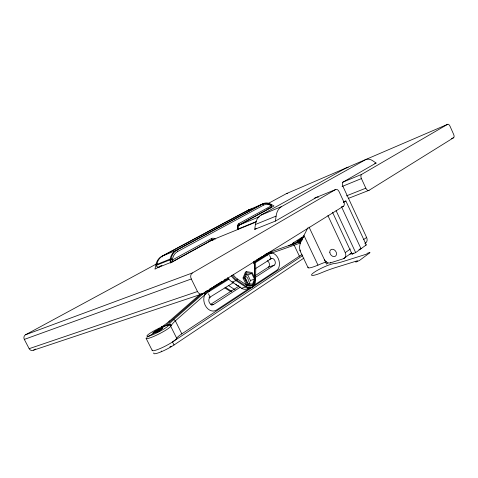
<?xml version="1.0" encoding="UTF-8"?>
<svg xmlns="http://www.w3.org/2000/svg" width="478" height="478" viewBox="0 0 478 478"><rect width="100%" height="100%" fill="white"/><g stroke="black" fill="none" stroke-linecap="round" stroke-linejoin="round"><path stroke-width="0.72" d="M254.78 268.779L254.541 281.148A1.512 0.466 1.1 0 0 254.517 280.52M254.481 277.371L254.666 268.086A13.689 9.811 70.5 0 0 253.639 261.801M348.217 167.617A16.025 9.446 68.2 0 0 345.534 168.322L261.018 215.106A18.534 12.655 68.8 0 0 255.407 224.487L254.726 229.338L275.459 221.063L276.093 216.104A19.06 12.601 68.9 0 1 281.608 206.556L365.323 159.819A16.413 9.333 68.3 0 1 373.043 160.943L376.084 163.052L343.198 182.01A3.448 2.061 68.2 0 0 342.851 186.181L366.614 237.452A5.133 4.081 53.6 0 1 364.798 243.374M238.57 225.329A1.5 1.058 61.2 0 0 238.898 223.567L271.355 205.797L270.823 205.492A12.954 8.765 67.9 0 0 263.778 205.026L177.702 251.476A14.746 11.376 68.5 0 0 172.45 259.273L172.307 260.038A1.655 1.046 60.8 0 1 172.062 261.914L158.66 267.274A1.619 1.291 67.3 0 1 157.166 266.951A1.619 1.291 67.3 0 1 156.629 265.23L156.778 264.477A16.019 12.601 68.4 0 1 162.645 255.957L248.841 209.878L262.183 204.142A14.37 9.739 67.9 0 1 270.016 204.668L270.542 204.972A1.428 0.795 -60.5 0 1 271.355 205.797A1.428 1.052 61.5 0 1 270.996 207.494L238.57 225.329A2.999 2.121 67.6 0 0 237.596 227.414M254.463 279.146L252.504 284.141L247.771 283.502L245.011 277.808L247.024 272.819L251.739 273.518L254.463 279.146L250.436 280.478L249.044 283.998M253.059 285.282L255.407 279.283L252.139 272.514L246.463 271.665L245.459 272.012L243.033 278.011L246.349 284.852L252.043 285.611L253.059 285.282L247.359 284.524L246.349 284.852M247.359 284.524L244.043 277.67L246.463 271.665M307.742 227.916A58.603 20.829 -55.3 0 1 303.93 235.385C301.887 240.028 297.764 246.015 300.405 250.998M228.598 279.379L209.25 291.461A45.966 34.332 76.2 0 0 205.498 294.263A1.595 0.992 48.5 0 0 203.682 293.271L173.484 319.782A19.102 3.997 -32.7 0 0 169.015 324.634A18.869 2.515 -26.7 0 0 168.429 325.5A12.081 1.589 -27 0 1 156.694 332.933A12.081 1.589 -27 0 1 146.943 335.873A12.081 1.589 -27 0 1 158.505 328.488L158.517 328.47A18.224 2.306 -26.9 0 0 161.588 326.946L161.893 326.785A18.445 3.663 -33 0 0 169.547 320.995L199.75 294.579L203.682 293.271A47.483 35.515 76.2 0 1 207.571 290.379L207.321 290.463M205.498 294.263L175.354 320.858A17.411 3.812 -33.3 0 0 171.369 325.381A1.691 1.536 27.9 0 0 169.015 324.634L161.857 326.767L162.09 327.263M201.154 294.418L165.364 325.775L147.463 337.127M332.497 212.214L352.065 254.129L355.668 252.611L366.273 244.921L345.875 200.969L343.479 201.853M352.065 254.129L352.86 253.555M352.973 253.477L353.535 253.065M324.305 259.446A5.258 3.985 54.6 0 0 330.358 262.894L343.473 258.712L349.782 254.177A5.282 4.105 53.9 0 0 351.605 252.701M330.358 262.894L330.764 262.607M343.473 258.712A5.342 4.117 54 0 0 345.247 252.629L350.422 248.954M363.633 239.568L366.614 237.452M327.908 263.133L326.51 264.119L309.057 227.11M153.844 352.878A13.772 2.139 -27.2 0 0 160.016 352.268A13.772 2.139 -27.2 0 0 174.028 344.985L303.942 258.072M302.747 255.563L172.51 341.949L174.028 344.985M250.609 287.529L216.415 310.067A10.331 7.821 72.9 0 1 205.152 305.209A10.331 7.821 72.9 0 1 207.392 291.7L228.872 278.316M252.474 286.298L276.72 270.315A9.381 6.471 71 0 0 278.172 258.407A9.381 6.471 71 0 0 268.672 253.519L254.141 262.571M152.249 350.057A13.778 2.085 -27.2 0 0 163.285 347.112A13.778 2.085 -27.2 0 0 176.717 338.293A17.118 2.623 -26.9 0 1 181.831 333.847L299.401 256.184A14.077 1.822 -25.2 0 1 301.994 254.601M211.401 305.125L213.642 304.426L240.482 287.033M254.69 277.832L274.247 265.159A3.609 2.486 71 0 0 274.82 260.57A3.609 2.486 71 0 0 271.151 258.694L269.598 255.461M210.661 304.372L238.916 286.149M254.242 276.266L268.361 267.16L274.247 265.159M233.856 282.343L209.053 297.722M255.144 268.845L271.151 258.694L269.676 259.213M302.102 239.072L295.822 243.057L268.666 252.665M291.472 245.035A1.362 1.35 -38.4 0 1 292.237 243.989A9.548 1.04 -25.3 0 1 294.125 242.298L301.702 237.518A9.429 1.01 -25.2 0 1 304.002 236.18M301.815 239.938A4.433 0.484 -25.3 0 1 297.465 241.737A4.433 0.484 -25.3 0 1 297.704 241.008L303.381 237.417M303.082 237.865L298.666 240.655A3.065 0.335 -25.3 0 0 298.75 241.091A3.065 0.335 -25.3 0 0 302.263 239.526M253.878 263.593L267.471 255.109A41.891 28.74 73.4 0 1 271.39 253.209L300.166 243.075A3.089 2.82 -64.7 0 0 300.566 242.914A1.38 0.364 62.9 0 0 299.581 241.689L299.581 241.689A15.511 1.745 -25.3 0 1 302.042 240.464M157.113 263.587L25.597 334.743A3.483 3.274 70.7 0 0 24.318 339.404L29.158 348.671A3.477 3.262 75.2 0 0 33.633 350.141L202.618 293.791L343.401 206.251A3.699 2.241 69 0 0 343.778 201.734L339.135 191.738A3.705 2.247 68.4 0 0 335.634 189.533L314.207 198.286M348.229 198.448L369.058 190.304L453.586 137.742A2.94 1.416 68.4 0 0 453.616 134.312L450.049 126.282A2.946 1.416 68.1 0 0 447.629 124.316L286.477 193.596L267.483 203.873M209.472 289.196L212.005 287.625M213.272 286.836L222.145 281.327M224.045 280.144L225.945 278.961M253.824 261.639L255.091 260.857M256.357 260.068L262.064 256.525M263.33 255.736L265.864 254.165A43.277 29.744 73.4 0 1 269.921 252.205A1.44 1.04 70.4 0 1 271.39 253.209M343.407 202.487L345.875 200.969M25.597 334.743L192.371 272.956L335.634 189.533M342.415 182.333L361.721 174.345L447.629 124.316M275.459 221.063L316.824 197.217A3.615 2.265 68.3 0 1 318.408 197.229M254.726 229.338L256.393 228.388M33.633 350.141L35.581 349.042M212.913 240.237A3.125 2.306 67.7 0 0 211.33 240.315L172.062 261.914A1.655 1.297 67.5 0 1 170.556 261.574A1.655 1.297 67.5 0 1 170.001 259.823L170.15 259.058A16.36 12.643 68.5 0 1 176.006 250.412L262.183 204.142A1.44 1.058 61.8 0 1 263.778 205.026M160.787 265.971L154.98 269.15L155.846 264.86A15.995 12.601 68.4 0 1 161.713 256.345L247.909 210.278A14.089 9.763 67.8 0 1 250.866 209.478M161.928 265.481L158.66 267.274A1.625 1.004 60.8 0 1 157.549 266.927M215.279 239.167A4.696 3.46 67.8 0 0 211.629 238.504L172.307 260.038A1.667 0.669 10.5 0 0 170.001 259.823L156.629 265.23A1.637 0.639 10.8 0 0 156.509 265.887M158.517 328.47L158.935 328.906M374.824 163.578L376.084 163.052M267.65 208.898L270.996 207.494A1.428 0.956 67.2 0 0 271.39 206.269A1.428 0.956 67.2 0 0 270.542 204.972M261.018 215.106L281.608 206.556M237.626 225.718L259.685 216.588M451.519 138.596L453.586 137.742M237.769 229.159L256.417 221.535M342.075 186.498L361.416 178.587A3.525 2.037 68.3 0 1 361.721 174.345M208.468 241.48L256.154 222.001M255.407 224.487L276.093 216.104M346.413 195.872L365.837 188.195A3.519 2.031 68.8 0 0 369.058 190.304M341.316 207.058L343.401 206.251M300.166 243.075A1.38 0.424 70.3 0 0 299.27 241.814L299.563 241.695L292.213 244.336A1.368 1.344 28.1 0 0 291.568 244.963A1.368 1.344 70.1 0 1 292.273 244.33L289.746 245.214M24.318 339.404L191.302 278.979A4.672 3.579 70.1 0 1 192.371 272.956M268.457 252.737L269.921 252.205M295.29 243.23L299.27 241.814M29.158 348.671L197.486 291.526A4.666 3.567 71.5 0 0 202.618 293.791M245.698 274.581L247.729 274.874L251.739 273.518M243.033 278.011L244.043 277.67M227.63 277.575A15.194 11.03 70.6 0 0 232.057 281.99L236.048 280.646A1.548 0.771 -56.5 0 0 237.423 278.991A13.772 9.93 70.6 0 1 233.139 274.539M358.918 249.408L361.021 248.727L341.633 207.04M232.057 281.99L241.611 288.264L245.626 286.967A9.124 6.549 71.7 0 0 254.338 283.006M349.932 254.093L351.264 253.663M365.485 245.035L366.273 244.921M225.24 287.206L231.782 291.443M224.869 287.911L230.814 291.753M228.532 285.527L235.086 289.793M237.423 278.991L246.989 285.33A7.618 5.461 71.7 0 0 254.398 281.04M146.154 338.46L152.243 350.535M181.831 333.847L175.354 320.858A1.667 0.974 48.5 0 0 173.484 319.782M176.717 338.293L170.712 326.271A1.703 1.673 5.8 0 0 168.429 325.5M191.302 278.979L197.486 291.526M208.432 293.821L210.171 297.364A3.973 3.005 72.9 0 0 209.328 302.55A3.973 3.005 72.9 0 0 213.642 304.426M247.729 274.874L250.436 280.478M299.694 250.09L308.011 267.602M299.401 256.184L294.143 245.106A1.386 1.04 70.4 0 0 292.697 244.15M303.918 235.385L317.978 265.123A35.545 5.557 -25.2 0 1 326.54 261.729M327.92 215.596L345.247 252.629M336.088 210.619L355.668 252.611M361.416 178.587L365.837 188.195M161.773 327.484L161.57 326.94L169.033 324.693A1.691 1.595 41.1 0 1 171.249 325.536A17.148 2.324 -26.7 0 0 170.712 326.271A13.802 1.846 -27 0 1 156.455 335.209A13.802 1.846 -27 0 1 146.429 337.707M213.875 239.831A3.131 2.306 67.8 0 0 212.316 239.908L170.282 263.037L171.13 258.664A16.383 12.643 68.5 0 1 176.98 250.006L263.157 203.724A14.394 9.739 67.9 0 1 270.99 204.255L273.99 205.97L239.55 224.923A3.005 2.121 67.6 0 0 238.982 228.663M232.284 275.364A15.302 11.03 70.6 0 0 237.058 280.311L246.636 286.645A9.142 6.549 71.7 0 0 255.545 280.819L255.784 268.433A15.212 10.904 70.5 0 0 254.637 261.46M248.273 288.109A9.076 6.549 71.8 0 1 241.611 288.264M267.238 260.737A3.579 2.492 71 0 1 269.371 263.928A3.579 2.492 71 0 1 268.361 267.16M169.158 321.999A1.661 0.962 48.6 0 1 169.553 320.995M199.983 294.382A47.208 35.497 76.3 0 1 200.216 294.179M265.864 254.165A1.446 1.028 58 0 1 267.471 255.109M288.359 245.949A1.38 1.028 70.4 0 1 288.814 245.549M301.164 238.468A1.332 0.998 57.5 0 1 301.702 237.518M293.623 243.505A1.35 0.998 57.6 0 1 294.125 242.298M156.832 332.437A3.884 0.52 -27 0 1 159.933 330.878M207.661 290.355A1.583 1.028 58.1 0 1 209.25 291.461M292.237 243.989A14.985 1.631 -25.5 0 1 292.213 244.336M199.308 295.446A1.583 0.98 48.6 0 1 199.589 294.663M171.357 325.351A3.794 1.147 80.2 0 1 171.297 325.452M171.118 346.192A10.749 1.673 -27.2 0 1 169.845 346.956M161.546 351.049A10.749 1.673 -27.2 0 1 161.128 351.21M297.704 241.008A1.356 1.01 57.5 0 1 299.126 241.659M286.477 193.596A2.426 1.583 67.2 0 1 287.762 193.704M317.978 265.123A13.366 1.96 -25.1 0 1 308.202 267.071M238.665 285.719A3.376 2.456 71.8 0 1 235.869 284.063M244.933 277.903A3.406 2.456 71.8 0 1 246.284 280.682M231.274 275.692A15.278 11.03 70.6 0 0 236.048 280.646L245.626 286.967A1.53 0.783 -56.5 0 0 246.989 285.33M238.898 223.567A4.505 3.185 67.6 0 0 238.05 229.183L238.42 228.932L238.002 229.064A2.999 2.121 67.6 0 1 237.799 228.556M177.702 251.476A1.643 1.052 61.1 0 0 176.006 250.412L162.645 255.957A1.607 1.01 61.1 0 0 162.185 256.931M211.629 238.504A1.565 1.058 61 0 1 211.33 240.315M270.016 204.668A1.428 0.795 -60.5 0 1 270.823 205.492M252.091 209.065A14.107 9.763 67.8 0 0 248.841 209.878A1.416 1.016 61.8 0 0 248.339 210.923M156.659 265.135A1.637 0.639 10.8 0 1 156.778 264.477L170.15 259.058A1.667 0.669 10.5 0 1 172.45 259.273M254.003 262.954A15.188 10.904 70.5 0 1 254.786 268.212M231.25 291.347A1.5 0.753 -57 0 1 231.113 290.809M254.666 268.086A1.5 0.49 1.1 0 1 254.87 268.744M245.393 276.499A3.412 2.456 71.7 0 1 248.082 279.086A3.412 2.456 71.7 0 1 247.401 282.731M369.888 252.713L359.366 260.552L355.769 262.052L357.562 260.725L334.815 267.794A35.503 5.963 -25.2 0 0 321.563 272.705A13.348 2.103 -25.1 0 1 313.861 272.556A13.348 2.103 -25.1 0 1 334.385 263.521A32.88 5.031 -24.6 0 0 343.73 261.329L366.345 254.2L368.072 252.922L369.888 252.713M156.139 331.923A3.884 0.508 -27 0 0 161.176 328.876A3.884 0.508 -27 0 0 155.828 331.093A3.884 0.508 -27 0 0 156.139 331.923M155.464 332.491A5.611 0.735 -27 0 0 162.711 328.093A5.611 0.735 -27 0 0 154.956 331.32A5.611 0.735 -27 0 0 155.464 332.491M329.832 252.629A3.973 3.041 54.7 0 0 335.329 256.244A3.973 3.041 54.7 0 0 334.325 249.875A3.973 3.041 54.7 0 0 329.832 252.629"/></g></svg>
